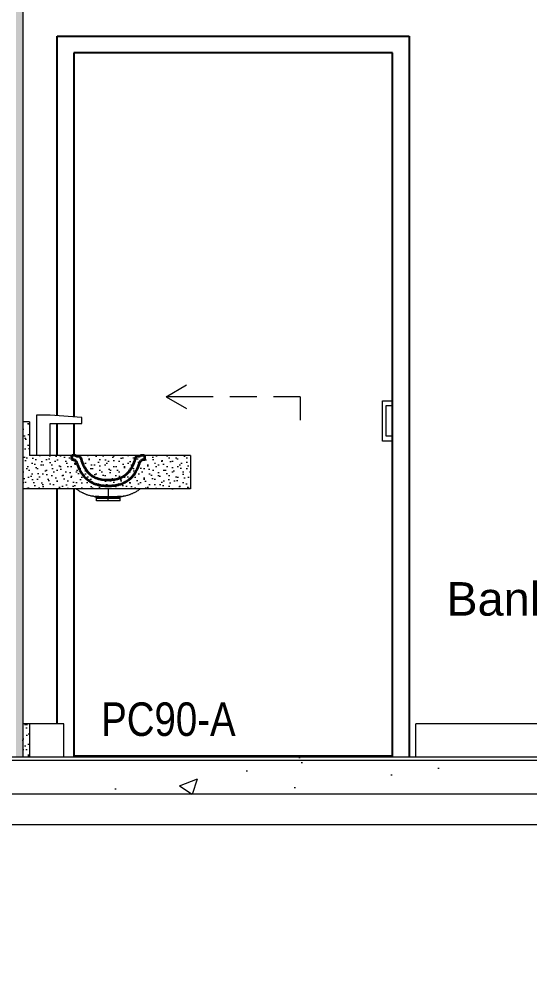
# Model space of a CAD drawing. Header units: metres. Extents: x -1783 to 21505, y -57 to 13660.
# Drawn here: x 17715.3 to 17867.5, y 7243.5 to 7532 of the extents above; entities that cross this region are included whole.
import ezdxf

# ---------------------------------------------------------------- set-up
doc = ezdxf.new("R2010")
doc.units = ezdxf.units.M
doc.header["$MEASUREMENT"] = 0
for name, color, linetype, lineweight in [('01_A Corte AA_1_0_Caneta_No__1', 7, 'Continuous', 35), ('01_A Corte AA_1_COBERTURA-LINHAS.EXEC_Caneta_No__241', 7, 'Continuous', 13), ('01_A Corte AA_1_LAJES.EST_Caneta_No__4', 7, 'Continuous', 20), ('01_A Corte AA_1_LAJES.EST_Caneta_No__7', 7, 'Continuous', 13), ('01_A Corte AA_1_LOUCAS-METAIS.ARQ_Caneta_No__1', 7, 'Continuous', 35), ('01_A Corte AA_1_LOUCAS-METAIS.ARQ_Caneta_No__96', 252, 'Continuous', 0), ('01_A Corte AA_1_PAREDE CONSTRUIR_Caneta_No__241', 7, 'Continuous', 13), ('01_A Corte AA_1_PAREDE CONSTRUIR_Caneta_No__3', 7, 'Continuous', 25), ('01_A Corte AA_1_PAREDE CONSTRUIR_Caneta_No__98', 7, 'Continuous', 0), ('01_A Corte AA_1_PISO - Rodapé_Caneta_No__11', 7, 'Continuous', 5)]:
    doc.layers.add(name, color=color, linetype=linetype, lineweight=lineweight)
for name, color, linetype, lineweight, true_color in [('01_A Corte AA_1_LAJES.EST_Caneta_No__16', 7, 'Continuous', 0, 0xc9c9c9), ('01_A Corte AA_1_LAJES.EST_Caneta_No__254', 7, 'Continuous', 0, 0xd1c9ad), ('01_A Corte AA_1_LAJES.EST_Caneta_No__97', 7, 'Continuous', 5, 0x6b6b6b), ('01_A Corte AA_1_LOUCAS-METAIS.ARQ_Caneta_No__97', 7, 'Continuous', 5, 0x6b6b6b), ('01_A Corte AA_1_PAREDE CONSTRUIR_Caneta_No__97', 7, 'Continuous', 5, 0x6b6b6b), ('01_A Corte AA_1_PISO - Rodapé_Caneta_No__97', 7, 'Continuous', 5, 0x6b6b6b)]:
    doc.layers.add(name, color=color, linetype=linetype, lineweight=lineweight, true_color=true_color)
doc.layers.add('01_A Corte AA_1_PAREDE CONSTRUIR', color=7, linetype='Continuous')
doc.layers.add('cotas', color=7, linetype='Continuous')
doc.styles.add('GENERATED_STYLE_1', font='arial.ttf')
doc.styles.add('GENERATED_STYLE_2', font='arial.ttf', dxfattribs={"width": 0.8})
pattern_1 = [(45, (22447.5286, 7316.9294), (-1.5909903, 1.5909903), [0, -1.5, 0, -2.25]), (110, (22452.5286, 7316.9294), (2.1143084, 0.7695453), [0, -1.1, 0, -1.9])]

msp = doc.modelspace()

# ---------------------------------------------------------------- hatches: boundary and pattern name
at = {"layer": '01_A Corte AA_1_LAJES.EST_Caneta_No__254', "linetype": 'Continuous', "lineweight": 0, "true_color": 0xd1c9ad}
h = msp.add_hatch(dxfattribs=at)
h.set_pattern_fill('HAIE_OD_0001', color=9, scale=100, style=0, pattern_type=2)
h.set_pattern_definition([(45, (22447.529, 7361.93), (-15.9099, 15.9099), [0, -15, 0, -22.5]), (110, (22497.529, 7361.93), (21.14308, 7.69545), [0, -11, 0, -19])])
h.paths.add_polyline_path([(17395.959, 7310.929), (18046.125, 7310.929), (18046.125, 7311.929), (17395.959, 7311.929)])
at = {"layer": '01_A Corte AA_1_LAJES.EST_Caneta_No__97', "linetype": 'Continuous', "lineweight": 5, "true_color": 0x6b6b6b}
h = msp.add_hatch(dxfattribs=at)
h.set_pattern_fill('AR_CONC_0001', color=251, scale=100, style=0, pattern_type=2)
h.set_pattern_definition([(50, (22447.53, 7311.93), (-54.6554, 4.78173), [5.715, -62.865]), (355, (22447.53, 7311.93), (-10.573, 57.31705), [4.572, -50.2922]), (100.4514, (22452.083, 7311.53), (44.0824, 52.5353), [4.857, -53.4271]), (46.1842, (22447.53, 7327.17), (-81.3237, 12.6127), [8.5725, -94.2975]), (96.6356, (22454.306, 7326.12), (71.2212, 74.2278), [7.2855, -80.1407]), (351.1842, (22447.53, 7327.17), (71.2212, 74.2278), [6.858, -75.4379]), (21, (22455.15, 7323.36), (-45.4843, 30.67956), [5.715, -62.865]), (326, (22455.15, 7323.36), (18.5406, 55.2564), [4.572, -50.292]), (71.4514, (22458.94, 7320.803), (64.0249, 24.57683), [4.857, -53.427]), (37.5, (22447.529, 7311.93), (0.92658, 25.36651), [0, -49.6824, 0, -51.054, 0, -50.4825]), (7.5, (22447.53, 7311.93), (20.0459, 30.05417), [0, -29.1084, 0, -48.5394, 0, -19.2405]), (327.5, (22430.536, 7311.93), (-40.67718, 1.71862), [0, -19.05, 0, -59.436, 0, -78.867]), (317.5, (22422.916, 7311.93), (44.43875, 7.62795), [0, -24.765, 0, -39.4716, 0, -56.007])])
h.paths.add_polyline_path([(17395.959, 7300.929), (18046.125, 7300.929), (18046.125, 7310.929), (17395.959, 7310.929)])
at = {"layer": '01_A Corte AA_1_LOUCAS-METAIS.ARQ_Caneta_No__97', "linetype": 'Continuous', "lineweight": 5, "true_color": 0x6b6b6b}
h = msp.add_hatch(dxfattribs=at)
h.set_pattern_fill('CUT_STONE_0001', color=251, scale=100, style=0, pattern_type=2)
h.set_pattern_definition(pattern_1)
h.paths.add_polyline_path([(17716.292, 7391.929), (17766.292, 7391.929), (17766.292, 7401.929), (17718.292, 7401.929), (17718.292, 7411.929), (17716.292, 7411.929)])
at = {"layer": '01_A Corte AA_1_PAREDE CONSTRUIR', "linetype": 'Continuous', "lineweight": 0, "true_color": 0xffffff}
msp.add_hatch(color=7, dxfattribs=at).paths.add_polyline_path([(17714.292, 7311.929), (17716.292, 7311.929), (17716.292, 7626.929), (17714.292, 7626.929)])
at = {"layer": '01_A Corte AA_1_PISO - Rodapé_Caneta_No__97', "linetype": 'Continuous', "lineweight": 5, "true_color": 0x6b6b6b}
h = msp.add_hatch(dxfattribs=at)
h.set_pattern_fill('CUT_STONE_0001', color=251, scale=100, style=0, pattern_type=2)
h.set_pattern_definition(pattern_1)
h.paths.add_polyline_path([(17716.292, 7321.929), (17716.292, 7311.929), (17718.292, 7311.929), (17718.292, 7321.929)])
at = {"layer": 'cotas'}
h = msp.add_hatch(color=7, dxfattribs=at)
h.dxf.hatch_style = 1
h.paths.add_polyline_path([(21504.961, 13659.963), (10304.961, 13659.963), (10304.961, 5739.963), (21504.961, 5739.963)])
h.paths.add_polyline_path([(10571.627, 13593.296), (21371.627, 13593.296), (21371.627, 5806.63), (10571.627, 5806.63)], flags=16)

# ---------------------------------------------------------------- linework, layer by layer
at = {"layer": '01_A Corte AA_1_LAJES.EST_Caneta_No__16', "color": 9, "linetype": 'Continuous', "lineweight": 0, "ltscale": 1000, "true_color": 0xc9c9c9}
msp.add_line((17066.125, 7291.929), (17886.169, 7291.929), dxfattribs=at)
at = {"layer": '01_A Corte AA_1_LAJES.EST_Caneta_No__4', "color": 7, "linetype": 'Continuous', "lineweight": 20, "ltscale": 1000}
msp.add_line((18046.125, 7300.929), (17395.959, 7300.929), dxfattribs=at)
at = {"layer": '01_A Corte AA_1_LAJES.EST_Caneta_No__7', "color": 7, "linetype": 'Continuous', "lineweight": 13, "ltscale": 1000}
for p, q in [((18024.125, 7311.929), (17718.292, 7311.929)), ((18046.125, 7310.929), (17395.959, 7310.929))]:
    msp.add_line(p, q, dxfattribs=at)
at = {"layer": '01_A Corte AA_1_LAJES.EST_Caneta_No__7', "color": 7, "linetype": 'Continuous', "lineweight": 13, "ltscale": 1000, "flags": 128}
msp.add_lwpolyline([(17718.292, 7311.929), (17716.292, 7311.929), (17714.292, 7311.929), (17708.292, 7311.929), (17706.292, 7311.929), (17704.292, 7311.929)], dxfattribs=at)
at = {"layer": '01_A Corte AA_1_LOUCAS-METAIS.ARQ_Caneta_No__1', "color": 7, "linetype": 'Continuous', "lineweight": 35, "ltscale": 1000}
for p, q in [((17731.737, 7401.929), (17731.24, 7401.929)), ((17732.121, 7401.796), (17732.119, 7401.798)), ((17752.334, 7401.929), (17751.84, 7401.929)), ((17734.546, 7398.816), (17734.545, 7398.82)), ((17750.56, 7398.086), (17750.562, 7398.09))]:
    msp.add_line(p, q, dxfattribs=at)
at = {"layer": '01_A Corte AA_1_LOUCAS-METAIS.ARQ_Caneta_No__1', "color": 7, "linetype": 'Continuous', "lineweight": 35, "ltscale": 1000, "flags": 128}
for points in [[(17730.919, 7401.78), (17730.875, 7401.663), (17730.863, 7401.558), (17730.883, 7401.448), (17730.896, 7401.334), (17730.896, 7401.042), (17730.883, 7400.931), (17730.883, 7400.754)], [(17731.056, 7401.889), (17731.016, 7401.858), (17730.919, 7401.78)], [(17731.24, 7401.929), (17731.056, 7401.889)], [(17733.574, 7401.437), (17733.481, 7401.492), (17733.331, 7401.579), (17733.19, 7401.6), (17732.998, 7401.63), (17732.625, 7401.63), (17732.535, 7401.638), (17732.452, 7401.65), (17732.324, 7401.694), (17732.124, 7401.794), (17732.045, 7401.868), (17731.956, 7401.899), (17731.744, 7401.929)], [(17749.999, 7401.437), (17749.939, 7401.301), (17749.911, 7401.235), (17749.861, 7401.062), (17749.818, 7400.929), (17749.787, 7400.827), (17749.641, 7400.377), (17749.617, 7400.302), (17749.454, 7399.849), (17749.435, 7399.794), (17749.252, 7399.331), (17749.03, 7398.823), (17748.997, 7398.758), (17748.712, 7398.204), (17748.678, 7398.148), (17748.357, 7397.621), (17748.258, 7397.487), (17747.955, 7397.071), (17747.591, 7396.685), (17747.253, 7396.317), (17746.514, 7395.734), (17746.411, 7395.662), (17746.301, 7395.608), (17745.374, 7395.143), (17744.602, 7394.868), (17743.663, 7394.679), (17742.767, 7394.569), (17742.643, 7394.562), (17741.995, 7394.554), (17741.911, 7394.545), (17741.786, 7394.536), (17741.662, 7394.545), (17741.579, 7394.554), (17740.932, 7394.562), (17740.805, 7394.569), (17739.913, 7394.679), (17739.006, 7394.857), (17738.201, 7395.142), (17737.277, 7395.605), (17737.164, 7395.66), (17737.058, 7395.735), (17736.322, 7396.315), (17735.984, 7396.682), (17735.619, 7397.069), (17735.317, 7397.484), (17735.218, 7397.618), (17734.897, 7398.145), (17734.862, 7398.202), (17734.575, 7398.758), (17734.545, 7398.82), (17734.335, 7399.296), (17734.14, 7399.79), (17734.12, 7399.845), (17733.957, 7400.299), (17733.933, 7400.373), (17733.787, 7400.822), (17733.686, 7401.147), (17733.66, 7401.235), (17733.574, 7401.437)], [(17751.84, 7401.929), (17751.775, 7401.923), (17751.687, 7401.914), (17751.605, 7401.886), (17751.554, 7401.868), (17751.46, 7401.801), (17751.413, 7401.772), (17751.364, 7401.747), (17751.283, 7401.706), (17751.15, 7401.66), (17751.075, 7401.643), (17750.946, 7401.63), (17750.579, 7401.63), (17750.49, 7401.615), (17750.242, 7401.579), (17750.152, 7401.527), (17749.999, 7401.437)], [(17752.517, 7401.889), (17752.45, 7401.904), (17752.378, 7401.92)], [(17752.654, 7401.78), (17752.61, 7401.815), (17752.517, 7401.889)], [(17752.69, 7400.754), (17752.69, 7400.931), (17752.676, 7401.042), (17752.676, 7401.334), (17752.7, 7401.487), (17752.708, 7401.537), (17752.714, 7401.63), (17752.654, 7401.78)], [(17730.883, 7400.754), (17731.099, 7400.754), (17731.318, 7400.717), (17731.604, 7400.67), (17731.84, 7400.53), (17732.005, 7400.434)], [(17732.005, 7400.434), (17732.184, 7400.154), (17732.224, 7400.095), (17732.314, 7399.834), (17732.402, 7399.579), (17732.494, 7399.327), (17732.589, 7399.076), (17732.786, 7398.592), (17732.989, 7398.137), (17733.01, 7398.091), (17733.245, 7397.623), (17733.271, 7397.577), (17733.413, 7397.317), (17733.46, 7397.239), (17733.591, 7397.016), (17733.664, 7396.901), (17733.78, 7396.719), (17733.885, 7396.566), (17733.98, 7396.427), (17734.125, 7396.232), (17734.191, 7396.142), (17734.385, 7395.901), (17734.578, 7395.676), (17734.654, 7395.591), (17734.908, 7395.329), (17734.99, 7395.252), (17735.176, 7395.074), (17735.339, 7394.935), (17735.46, 7394.829), (17735.72, 7394.624), (17735.878, 7394.507), (17736.075, 7394.37), (17736.151, 7394.322), (17736.411, 7394.159), (17736.636, 7394.032), (17736.763, 7393.959), (17737.05, 7393.812), (17737.134, 7393.772), (17737.18, 7393.753), (17737.529, 7393.603), (17737.818, 7393.495), (17737.941, 7393.447), (17738.137, 7393.382), (17738.377, 7393.31), (17738.568, 7393.261), (17738.836, 7393.191), (17739.163, 7393.118), (17739.316, 7393.089), (17739.476, 7393.064), (17739.822, 7393.01), (17740.14, 7392.97), (17740.349, 7392.95), (17740.644, 7392.929), (17740.9, 7392.91), (17741.077, 7392.902), (17741.471, 7392.892), (17741.658, 7392.889), (17741.786, 7392.887), (17741.914, 7392.889), (17742.101, 7392.892), (17742.495, 7392.902), (17742.672, 7392.91), (17742.928, 7392.929), (17743.223, 7392.95), (17743.433, 7392.97), (17743.75, 7393.01), (17744.095, 7393.064), (17744.256, 7393.089), (17744.409, 7393.118), (17744.737, 7393.19), (17745.004, 7393.261), (17745.195, 7393.31), (17745.435, 7393.382), (17745.631, 7393.447), (17745.754, 7393.494), (17746.043, 7393.603), (17746.392, 7393.752), (17746.438, 7393.772), (17746.522, 7393.812), (17746.809, 7393.958), (17746.936, 7394.031), (17747.161, 7394.158), (17747.42, 7394.322), (17747.497, 7394.369), (17747.695, 7394.507), (17747.814, 7394.593), (17748.113, 7394.829), (17748.233, 7394.934), (17748.396, 7395.074), (17748.709, 7395.378), (17748.793, 7395.458), (17748.996, 7395.681), (17749.157, 7395.862), (17749.206, 7395.925), (17749.488, 7396.283), (17749.57, 7396.398), (17749.694, 7396.571), (17749.8, 7396.732), (17749.888, 7396.866), (17750.012, 7397.069), (17750.071, 7397.165), (17750.209, 7397.407), (17750.244, 7397.469), (17750.391, 7397.746), (17750.56, 7398.086), (17750.583, 7398.135), (17750.707, 7398.407), (17750.844, 7398.728), (17750.975, 7399.053), (17751.069, 7399.299), (17751.159, 7399.547), (17751.247, 7399.798), (17751.331, 7400.051), (17751.433, 7400.221), (17751.481, 7400.297), (17751.568, 7400.434)], [(17751.568, 7400.434), (17751.787, 7400.563), (17751.969, 7400.67), (17752.254, 7400.717), (17752.474, 7400.754), (17752.69, 7400.754)]]:
    msp.add_lwpolyline(points, dxfattribs=at)
at = {"layer": '01_A Corte AA_1_LOUCAS-METAIS.ARQ_Caneta_No__96', "color": 252, "linetype": 'Continuous', "lineweight": 0, "ltscale": 1000}
for p, q in [((17724.455, 7413.929), (17720.455, 7413.929)), ((17720.455, 7413.929), (17720.455, 7401.929)), ((17733.955, 7413.265), (17724.455, 7413.929)), ((17733.955, 7411.429), (17733.955, 7413.265)), ((17718.292, 7411.929), (17716.292, 7411.929)), ((17718.292, 7411.929), (17718.292, 7401.929)), ((17724.455, 7401.929), (17724.455, 7411.429)), ((17724.455, 7411.429), (17733.955, 7411.429)), ((17731.24, 7401.929), (17718.292, 7401.929)), ((17751.84, 7401.929), (17731.737, 7401.929)), ((17766.292, 7401.929), (17766.292, 7391.929)), ((17732.314, 7391.915), (17732.295, 7391.929)), ((17732.314, 7391.915), (17732.361, 7391.881)), ((17732.361, 7391.882), (17732.499, 7391.78)), ((17732.499, 7391.78), (17732.361, 7391.882)), ((17732.499, 7391.78), (17732.513, 7391.771)), ((17732.513, 7391.771), (17732.499, 7391.78)), ((17732.525, 7391.762), (17732.513, 7391.771)), ((17732.525, 7391.762), (17732.698, 7391.642)), ((17732.698, 7391.642), (17732.895, 7391.511)), ((17732.895, 7391.511), (17733.095, 7391.383)), ((17733.095, 7391.383), (17733.173, 7391.335)), ((17733.173, 7391.335), (17733.379, 7391.211)), ((17733.379, 7391.211), (17733.589, 7391.092)), ((17733.589, 7391.092), (17733.801, 7390.976)), ((17733.801, 7390.976), (17734.017, 7390.864)), ((17734.017, 7390.864), (17734.247, 7390.751)), ((17734.08, 7390.835), (17734.285, 7390.733)), ((17734.285, 7390.733), (17734.411, 7390.674)), ((17734.411, 7390.674), (17734.578, 7390.599)), ((17734.578, 7390.599), (17734.746, 7390.526)), ((17734.746, 7390.526), (17734.915, 7390.456)), ((17734.915, 7390.456), (17735.09, 7390.386)), ((17735.09, 7390.386), (17735.267, 7390.319)), ((17735.267, 7390.319), (17735.445, 7390.255)), ((17735.445, 7390.255), (17735.625, 7390.193)), ((17735.625, 7390.193), (17735.885, 7390.109)), ((17735.885, 7390.109), (17736.132, 7390.036)), ((17736.132, 7390.036), (17736.381, 7389.967)), ((17736.381, 7389.967), (17736.592, 7389.913)), ((17736.592, 7389.913), (17736.806, 7389.863)), ((17736.806, 7389.863), (17736.883, 7389.846)), ((17736.883, 7389.846), (17737.125, 7389.796)), ((17737.37, 7389.75), (17737.125, 7389.796)), ((17737.361, 7389.752), (17737.361, 7389.752)), ((17737.361, 7389.752), (17737.616, 7389.71)), ((17737.361, 7389.752), (17737.37, 7389.75)), ((17737.616, 7389.71), (17737.865, 7389.674)), ((17737.865, 7389.674), (17737.88, 7389.671)), ((17737.88, 7389.671), (17737.865, 7389.674)), ((17737.902, 7389.672), (17737.874, 7389.673)), ((17737.894, 7389.666), (17737.907, 7389.659)), ((17737.907, 7389.659), (17737.894, 7389.666)), ((17737.894, 7389.666), (17737.919, 7389.65)), ((17737.947, 7389.67), (17737.902, 7389.672)), ((17737.929, 7389.639), (17737.965, 7389.596)), ((17737.965, 7389.596), (17737.929, 7389.639)), ((17738.008, 7389.668), (17737.947, 7389.67)), ((17738.008, 7389.635), (17737.95, 7389.637)), ((17737.965, 7389.596), (17738, 7389.553)), ((17738, 7389.553), (17738.036, 7389.51)), ((17738.086, 7389.665), (17738.008, 7389.668)), ((17738.103, 7389.631), (17738.008, 7389.635)), ((17738.036, 7389.51), (17738.071, 7389.467)), ((17738.071, 7389.467), (17738.107, 7389.424)), ((17738.181, 7389.662), (17738.086, 7389.665)), ((17738.234, 7389.627), (17738.103, 7389.631)), ((17738.287, 7389.424), (17738.107, 7389.424)), ((17738.107, 7389.424), (17738.152, 7389.36)), ((17738.291, 7389.659), (17738.181, 7389.662)), ((17738.399, 7389.622), (17738.234, 7389.627)), ((17738.81, 7389.424), (17738.287, 7389.424)), ((17738.416, 7389.655), (17738.291, 7389.659)), ((17738.596, 7389.615), (17738.399, 7389.622)), ((17738.551, 7389.651), (17738.416, 7389.655)), ((17738.699, 7389.646), (17738.551, 7389.651)), ((17738.824, 7389.608), (17738.596, 7389.615)), ((17738.859, 7389.641), (17738.699, 7389.646)), ((17739.624, 7389.424), (17738.81, 7389.424)), ((17739.079, 7389.6), (17738.824, 7389.608)), ((17739.03, 7389.636), (17738.859, 7389.641)), ((17739.244, 7389.63), (17739.03, 7389.636)), ((17739.359, 7389.592), (17739.079, 7389.6)), ((17739.454, 7389.624), (17739.244, 7389.63)), ((17739.662, 7389.583), (17739.359, 7389.592)), ((17739.676, 7389.617), (17739.454, 7389.624)), ((17740.649, 7389.424), (17739.624, 7389.424)), ((17739.985, 7389.573), (17739.662, 7389.583)), ((17739.907, 7389.61), (17739.676, 7389.617)), ((17740.148, 7389.603), (17739.907, 7389.61)), ((17740.325, 7389.562), (17739.985, 7389.573)), ((17740.298, 7389.599), (17740.148, 7389.603)), ((17740.514, 7389.592), (17740.298, 7389.599)), ((17740.679, 7389.552), (17740.325, 7389.562)), ((17740.626, 7389.59), (17740.514, 7389.592)), ((17740.703, 7389.587), (17740.514, 7389.592)), ((17741.786, 7389.424), (17740.649, 7389.424)), ((17741.043, 7389.545), (17740.679, 7389.552)), ((17741.336, 7389.574), (17740.703, 7389.587)), ((17741.413, 7389.54), (17741.043, 7389.545)), ((17741.336, 7389.574), (17741.786, 7389.571)), ((17741.786, 7389.537), (17741.413, 7389.54)), ((17741.786, 7391.929), (17741.786, 7391.813)), ((17741.786, 7391.813), (17741.786, 7391.699)), ((17741.786, 7391.699), (17741.786, 7391.542)), ((17741.786, 7391.542), (17741.786, 7391.455)), ((17741.786, 7391.455), (17741.786, 7391.355)), ((17741.786, 7391.355), (17741.786, 7391.258)), ((17741.786, 7391.258), (17741.786, 7391.112)), ((17741.786, 7391.112), (17741.786, 7390.973)), ((17741.786, 7390.973), (17741.786, 7390.863)), ((17741.786, 7390.863), (17741.786, 7390.758)), ((17741.786, 7390.758), (17741.786, 7390.646)), ((17741.786, 7390.646), (17741.786, 7390.54)), ((17741.786, 7390.54), (17741.786, 7390.505)), ((17741.786, 7390.505), (17741.786, 7390.354)), ((17741.786, 7390.354), (17741.786, 7390.215)), ((17741.786, 7390.215), (17741.786, 7390.116)), ((17741.786, 7390.116), (17741.786, 7390.025)), ((17741.786, 7390.025), (17741.786, 7389.941)), ((17741.786, 7389.941), (17741.786, 7389.884)), ((17741.786, 7389.884), (17741.786, 7389.871)), ((17741.786, 7389.871), (17741.786, 7389.832)), ((17741.786, 7389.832), (17741.786, 7389.785)), ((17741.786, 7389.785), (17741.786, 7389.742)), ((17741.786, 7389.742), (17741.786, 7389.703)), ((17741.786, 7389.703), (17741.786, 7389.663)), ((17741.786, 7389.663), (17741.786, 7389.63)), ((17741.786, 7389.604), (17741.786, 7389.585)), ((17741.786, 7389.585), (17741.786, 7389.604)), ((17741.786, 7389.56), (17741.786, 7389.576)), ((17741.786, 7389.537), (17742.237, 7389.574)), ((17741.786, 7389.55), (17741.786, 7389.56)), ((17741.786, 7389.537), (17741.786, 7389.55)), ((17742.287, 7389.541), (17741.786, 7389.537)), ((17741.786, 7389.515), (17741.786, 7389.537)), ((17741.786, 7389.492), (17741.786, 7389.515)), ((17741.786, 7389.469), (17741.786, 7389.492)), ((17741.786, 7389.424), (17741.786, 7389.469)), ((17741.786, 7389.424), (17741.786, 7389.447)), ((17741.786, 7389.36), (17741.786, 7389.424)), ((17742.923, 7389.424), (17741.786, 7389.424)), ((17742.87, 7389.587), (17742.237, 7389.574)), ((17742.778, 7389.55), (17742.287, 7389.541)), ((17743.251, 7389.562), (17742.778, 7389.55)), ((17742.997, 7389.591), (17742.87, 7389.587)), ((17743.949, 7389.424), (17742.923, 7389.424)), ((17743.362, 7389.601), (17742.997, 7389.591)), ((17743.7, 7389.576), (17743.251, 7389.562)), ((17743.684, 7389.611), (17743.362, 7389.601)), ((17743.99, 7389.62), (17743.684, 7389.611)), ((17743.745, 7389.577), (17743.7, 7389.576)), ((17744.117, 7389.589), (17743.745, 7389.577)), ((17744.763, 7389.424), (17743.949, 7389.424)), ((17744.278, 7389.628), (17743.99, 7389.62)), ((17744.496, 7389.6), (17744.117, 7389.589)), ((17744.496, 7389.6), (17744.117, 7389.589)), ((17744.545, 7389.636), (17744.278, 7389.628)), ((17744.83, 7389.611), (17744.496, 7389.6)), ((17744.764, 7389.643), (17744.545, 7389.636)), ((17745.286, 7389.424), (17744.763, 7389.424)), ((17744.964, 7389.649), (17744.764, 7389.643)), ((17745.113, 7389.62), (17744.83, 7389.611)), ((17745.142, 7389.654), (17744.964, 7389.649)), ((17745.024, 7389.496), (17745.075, 7389.568)), ((17745.466, 7389.424), (17745.024, 7389.496)), ((17745.024, 7389.496), (17745.286, 7389.424)), ((17745.643, 7389.639), (17745.075, 7389.568)), ((17745.34, 7389.627), (17745.113, 7389.62)), ((17745.298, 7389.659), (17745.142, 7389.654)), ((17745.466, 7389.424), (17745.286, 7389.424)), ((17745.392, 7389.662), (17745.298, 7389.659)), ((17745.506, 7389.633), (17745.34, 7389.627)), ((17745.474, 7389.665), (17745.392, 7389.662)), ((17745.42, 7389.36), (17745.466, 7389.424)), ((17745.544, 7389.667), (17745.474, 7389.665)), ((17745.608, 7389.637), (17745.506, 7389.633)), ((17745.602, 7389.669), (17745.544, 7389.667)), ((17745.681, 7389.672), (17745.602, 7389.669)), ((17745.643, 7389.639), (17745.608, 7389.637)), ((17745.643, 7389.639), (17745.654, 7389.65)), ((17745.654, 7389.65), (17745.666, 7389.659)), ((17745.666, 7389.659), (17745.679, 7389.666)), ((17745.679, 7389.666), (17745.693, 7389.671)), ((17745.708, 7389.674), (17745.681, 7389.672)), ((17745.693, 7389.671), (17745.708, 7389.674)), ((17745.708, 7389.674), (17745.956, 7389.71)), ((17745.956, 7389.71), (17746.203, 7389.75)), ((17746.203, 7389.75), (17746.212, 7389.752)), ((17746.447, 7389.796), (17746.212, 7389.752)), ((17746.214, 7389.752), (17746.212, 7389.752)), ((17746.447, 7389.796), (17746.69, 7389.846)), ((17746.69, 7389.846), (17746.767, 7389.863)), ((17746.767, 7389.863), (17746.98, 7389.913)), ((17746.98, 7389.913), (17747.192, 7389.967)), ((17747.192, 7389.967), (17747.441, 7390.036)), ((17747.441, 7390.036), (17747.688, 7390.109)), ((17747.688, 7390.109), (17747.948, 7390.193)), ((17747.948, 7390.193), (17748.128, 7390.255)), ((17748.128, 7390.255), (17748.306, 7390.319)), ((17748.306, 7390.319), (17748.483, 7390.386)), ((17748.483, 7390.386), (17748.658, 7390.456)), ((17748.658, 7390.456), (17748.827, 7390.526)), ((17748.827, 7390.526), (17748.995, 7390.599)), ((17748.995, 7390.599), (17749.161, 7390.674)), ((17749.161, 7390.674), (17749.326, 7390.751)), ((17749.326, 7390.751), (17749.556, 7390.864)), ((17749.556, 7390.864), (17749.8, 7390.991)), ((17749.556, 7390.864), (17749.595, 7390.884)), ((17749.8, 7390.991), (17750.003, 7391.102)), ((17750.003, 7391.102), (17750.203, 7391.217)), ((17750.368, 7391.316), (17750.203, 7391.217)), ((17750.4, 7391.335), (17750.368, 7391.316)), ((17750.4, 7391.335), (17750.478, 7391.383)), ((17750.478, 7391.383), (17750.678, 7391.511)), ((17750.678, 7391.511), (17750.875, 7391.642)), ((17750.875, 7391.642), (17750.972, 7391.709)), ((17750.972, 7391.709), (17751.068, 7391.776)), ((17751.274, 7391.929), (17751.068, 7391.776)), ((17751.276, 7391.929), (17751.068, 7391.776)), ((17751.068, 7391.776), (17751.258, 7391.915)), ((17751.258, 7391.915), (17751.278, 7391.929)), ((17738.152, 7389.36), (17738.189, 7389.291)), ((17738.189, 7389.291), (17738.215, 7389.218)), ((17738.215, 7389.218), (17738.231, 7389.141)), ((17738.231, 7389.141), (17738.236, 7389.063)), ((17738.28, 7389.063), (17738.236, 7389.063)), ((17738.236, 7389.063), (17738.236, 7388.429)), ((17738.236, 7388.429), (17738.236, 7388.429)), ((17738.41, 7389.063), (17738.28, 7389.063)), ((17738.41, 7388.429), (17738.28, 7388.429)), ((17738.623, 7389.063), (17738.41, 7389.063)), ((17738.623, 7388.429), (17738.41, 7388.429)), ((17738.914, 7389.063), (17738.623, 7389.063)), ((17738.914, 7388.429), (17738.623, 7388.429)), ((17739.276, 7389.063), (17738.914, 7389.063)), ((17739.276, 7388.429), (17738.914, 7388.429)), ((17739.7, 7389.063), (17739.276, 7389.063)), ((17739.7, 7388.429), (17739.276, 7388.429)), ((17740.175, 7389.063), (17739.7, 7389.063)), ((17740.175, 7388.429), (17739.7, 7388.429)), ((17740.689, 7389.063), (17740.175, 7389.063)), ((17740.689, 7388.429), (17740.175, 7388.429)), ((17741.231, 7389.063), (17740.689, 7389.063)), ((17741.231, 7388.429), (17740.689, 7388.429)), ((17741.786, 7389.063), (17741.231, 7389.063)), ((17741.786, 7388.429), (17741.231, 7388.429)), ((17741.786, 7389.291), (17741.786, 7389.36)), ((17741.786, 7389.218), (17741.786, 7389.291)), ((17741.786, 7389.141), (17741.786, 7389.218)), ((17741.786, 7389.063), (17741.786, 7389.141)), ((17741.786, 7388.429), (17741.786, 7389.063)), ((17742.342, 7389.063), (17741.786, 7389.063)), ((17742.342, 7388.429), (17741.786, 7388.429)), ((17742.883, 7389.063), (17742.342, 7389.063)), ((17742.883, 7388.429), (17742.342, 7388.429)), ((17743.398, 7389.063), (17742.883, 7389.063)), ((17743.398, 7388.429), (17742.883, 7388.429)), ((17743.873, 7389.063), (17743.398, 7389.063)), ((17743.873, 7388.429), (17743.398, 7388.429)), ((17744.297, 7389.063), (17743.873, 7389.063)), ((17744.297, 7388.429), (17743.873, 7388.429)), ((17744.658, 7389.063), (17744.297, 7389.063)), ((17744.658, 7388.429), (17744.297, 7388.429)), ((17744.949, 7389.063), (17744.658, 7389.063)), ((17744.949, 7388.429), (17744.658, 7388.429)), ((17745.163, 7389.063), (17744.949, 7389.063)), ((17745.163, 7388.429), (17744.949, 7388.429)), ((17745.293, 7389.063), (17745.163, 7389.063)), ((17745.293, 7388.429), (17745.163, 7388.429)), ((17745.336, 7389.063), (17745.293, 7389.063)), ((17745.336, 7388.429), (17745.293, 7388.429)), ((17745.336, 7389.063), (17745.342, 7389.141)), ((17745.336, 7388.429), (17745.336, 7389.063)), ((17745.342, 7389.141), (17745.358, 7389.218)), ((17745.358, 7389.218), (17745.384, 7389.291)), ((17745.384, 7389.291), (17745.42, 7389.36))]:
    msp.add_line(p, q, dxfattribs=at)
at = {"layer": '01_A Corte AA_1_LOUCAS-METAIS.ARQ_Caneta_No__96', "color": 252, "linetype": 'Continuous', "lineweight": 0, "ltscale": 1000, "flags": 128}
for points in [[(17766.292, 7401.929), (17764.292, 7401.929), (17752.335, 7401.929)], [(17766.292, 7391.929), (17764.292, 7391.929), (17718.292, 7391.929), (17716.292, 7391.929)]]:
    msp.add_lwpolyline(points, dxfattribs=at)
at = {"layer": '01_A Corte AA_1_LOUCAS-METAIS.ARQ_Caneta_No__96', "color": 252, "linetype": 'Continuous', "lineweight": 0, "ltscale": 1000}
for p in [(17737.929, 7389.639), (17741.786, 7389.537)]:
    msp.add_point(p, dxfattribs=at)
at = {"layer": '01_A Corte AA_1_PAREDE CONSTRUIR_Caneta_No__241', "color": 7, "linetype": 'Continuous', "lineweight": 13, "ltscale": 1000}
for p, q in [((17716.292, 7626.929), (17716.292, 7411.929)), ((17716.292, 7391.929), (17716.292, 7321.929)), ((17716.292, 7321.929), (17716.292, 7311.929))]:
    msp.add_line(p, q, dxfattribs=at)
at = {"layer": '01_A Corte AA_1_PAREDE CONSTRUIR_Caneta_No__241', "color": 7, "linetype": 'Continuous', "lineweight": 13, "ltscale": 1000, "flags": 128}
msp.add_lwpolyline([(17716.292, 7411.929), (17716.292, 7401.929), (17716.292, 7391.929)], dxfattribs=at)
at = {"layer": '01_A Corte AA_1_PAREDE CONSTRUIR_Caneta_No__3', "color": 7, "linetype": 'Continuous', "lineweight": 25, "ltscale": 1000}
for p, q in [((17726.569, 7413.782), (17726.569, 7526.929)), ((17726.569, 7526.929), (17831.569, 7526.929)), ((17831.569, 7526.929), (17831.569, 7311.929)), ((17731.569, 7521.929), (17731.569, 7413.432)), ((17826.569, 7521.929), (17731.569, 7521.929)), ((17826.569, 7311.929), (17826.569, 7521.929)), ((17726.569, 7401.929), (17726.569, 7411.429)), ((17731.569, 7411.429), (17731.569, 7401.929)), ((17726.569, 7321.929), (17726.569, 7391.929)), ((17731.569, 7391.929), (17731.569, 7311.929)), ((17826.569, 7312.229), (17731.569, 7312.229))]:
    msp.add_line(p, q, dxfattribs=at)
at = {"layer": '01_A Corte AA_1_PAREDE CONSTRUIR_Caneta_No__97', "color": 251, "linetype": 'Continuous', "lineweight": 5, "ltscale": 1000, "true_color": 0x6b6b6b}
for p, q in [((17759.069, 7419.429), (17765.131, 7422.929)), ((17767.069, 7419.429), (17759.069, 7419.429)), ((17759.069, 7419.429), (17765.131, 7415.929)), ((17773.069, 7419.429), (17767.069, 7419.429)), ((17786.069, 7419.429), (17778.069, 7419.429)), ((17799.069, 7419.429), (17791.069, 7419.429)), ((17799.069, 7419.429), (17799.069, 7412.429))]:
    msp.add_line(p, q, dxfattribs=at)
at = {"layer": '01_A Corte AA_1_PAREDE CONSTRUIR_Caneta_No__98', "color": 7, "linetype": 'Continuous', "lineweight": 0, "ltscale": 1000}
for p, q in [((17823.569, 7406.229), (17823.569, 7418.229)), ((17823.569, 7418.229), (17826.569, 7418.229)), ((17826.569, 7416.729), (17824.569, 7416.729)), ((17824.569, 7416.729), (17824.569, 7407.729)), ((17824.569, 7407.729), (17826.569, 7407.729)), ((17826.569, 7406.229), (17823.569, 7406.229))]:
    msp.add_line(p, q, dxfattribs=at)
at = {"layer": '01_A Corte AA_1_PISO - Rodapé_Caneta_No__11', "color": 7, "linetype": 'Continuous', "lineweight": 5, "ltscale": 1000}
for p, q in [((17718.292, 7321.929), (17716.292, 7321.929)), ((17728.569, 7321.929), (17718.292, 7321.929)), ((17718.292, 7321.929), (17718.292, 7311.929)), ((17728.569, 7311.929), (17728.569, 7321.929)), ((17833.569, 7311.929), (17833.569, 7321.929)), ((17967.25, 7321.929), (17833.569, 7321.929))]:
    msp.add_line(p, q, dxfattribs=at)

# ---------------------------------------------------------------- texts
at = {"layer": '01_A Corte AA_1_0_Caneta_No__1', "color": 7, "linetype": 'Continuous', "lineweight": 35, "insert": (17842.636, 7364.149), "char_height": 10, "attachment_point": 1, "style": 'GENERATED_STYLE_1'}
msp.add_mtext('\\A1;Banheiro Masc.', dxfattribs=at)
at = {"layer": '01_A Corte AA_1_COBERTURA-LINHAS.EXEC_Caneta_No__241', "color": 7, "linetype": 'Continuous', "lineweight": 13, "insert": (17739.693, 7328.283), "char_height": 10, "attachment_point": 1, "style": 'GENERATED_STYLE_2'}
msp.add_mtext('\\A1;\\pt0,241;{\\fArial Narrow|b0|i0|c0|p34;\\W1;PC90-A\\H0.66x;\\S^  ;\\S^  ;\\S^  ;\\S^  ;\\S^  ;\\S^  ;\\S^  ;\\S^  ;\\S^  ;\\S^  ;\\S^  ;}', dxfattribs=at)

doc.saveas('drawing.dxf')
